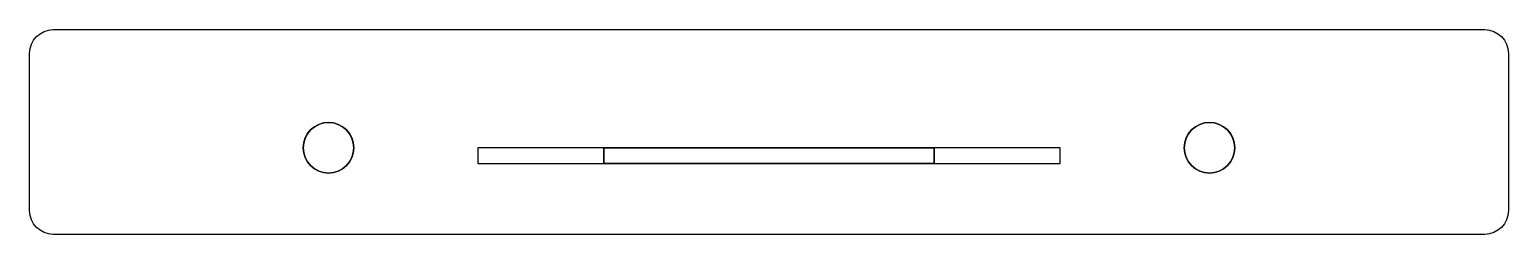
# Model space of a CAD drawing. Extents: x -50.1 to 43.9, y 27.7 to 40.7.
import ezdxf

# ---------------------------------------------------------------- set-up
doc = ezdxf.new("R2010")
doc.units = 0
doc.layers.add('DEFAULT_1', color=7, linetype='CONTINUOUS')

msp = doc.modelspace()

# ---------------------------------------------------------------- linework, layer by layer
at = {"layer": 'DEFAULT_1', "color": 250}
for points in [[(-48.637, 40.693), (42.348, 40.693), (42.651, 40.662), (42.934, 40.574), (43.19, 40.434), (43.413, 40.25), (43.597, 40.027), (43.737, 39.771), (43.825, 39.488), (43.856, 39.185), (43.856, 29.2), (43.825, 28.898), (43.737, 28.615), (43.597, 28.359), (43.413, 28.136), (43.19, 27.951), (42.934, 27.812), (42.651, 27.724), (42.348, 27.693), (-48.637, 27.693), (-48.94, 27.724), (-49.222, 27.812), (-49.478, 27.951), (-49.702, 28.136), (-49.886, 28.359), (-50.026, 28.615), (-50.114, 28.898), (-50.144, 29.2), (-50.144, 39.185), (-50.114, 39.488), (-50.026, 39.771), (-49.886, 40.027), (-49.702, 40.25), (-49.478, 40.434), (-49.222, 40.574), (-48.94, 40.662), (-48.637, 40.693)], [(-31.144, 34.798), (-30.821, 34.765), (-30.52, 34.672), (-30.247, 34.524), (-30.009, 34.328), (-29.814, 34.09), (-29.666, 33.818), (-29.572, 33.516), (-29.539, 33.193), (-29.572, 32.869), (-29.666, 32.568), (-29.814, 32.295), (-30.009, 32.058), (-30.247, 31.862), (-30.52, 31.714), (-30.821, 31.62), (-31.144, 31.588), (-31.468, 31.62), (-31.769, 31.714), (-32.042, 31.862), (-32.279, 32.058), (-32.475, 32.295), (-32.623, 32.568), (-32.717, 32.869), (-32.749, 33.193), (-32.717, 33.516), (-32.623, 33.818), (-32.475, 34.09), (-32.279, 34.328), (-32.042, 34.524), (-31.769, 34.672), (-31.468, 34.765), (-31.144, 34.798)], [(-31.144, 34.798), (-31.458, 34.767), (-31.759, 34.676), (-32.036, 34.527), (-32.279, 34.328), (-32.479, 34.084), (-32.627, 33.807), (-32.719, 33.506), (-32.749, 33.193), (-32.719, 32.88), (-32.627, 32.579), (-32.479, 32.301), (-32.279, 32.058), (-32.036, 31.858), (-31.759, 31.71), (-31.458, 31.619), (-31.144, 31.588), (-30.831, 31.619), (-30.53, 31.71), (-30.253, 31.858), (-30.009, 32.058), (-29.81, 32.301), (-29.662, 32.579), (-29.57, 32.88), (-29.539, 33.193), (-29.57, 33.506), (-29.662, 33.807), (-29.81, 34.084), (-30.009, 34.328), (-30.253, 34.527), (-30.53, 34.676), (-30.831, 34.767)], [(24.856, 34.798), (25.179, 34.765), (25.48, 34.672), (25.753, 34.524), (25.991, 34.328), (26.186, 34.09), (26.334, 33.818), (26.428, 33.516), (26.461, 33.193), (26.428, 32.869), (26.334, 32.568), (26.186, 32.295), (25.991, 32.058), (25.753, 31.862), (25.48, 31.714), (25.179, 31.62), (24.856, 31.588), (24.532, 31.62), (24.231, 31.714), (23.958, 31.862), (23.721, 32.058), (23.525, 32.295), (23.377, 32.568), (23.283, 32.869), (23.251, 33.193), (23.283, 33.516), (23.377, 33.818), (23.525, 34.09), (23.721, 34.328), (23.958, 34.524), (24.231, 34.672), (24.532, 34.765), (24.856, 34.798)], [(24.856, 34.798), (24.542, 34.767), (24.241, 34.676), (23.964, 34.527), (23.721, 34.328), (23.521, 34.084), (23.373, 33.807), (23.281, 33.506), (23.251, 33.193), (23.281, 32.88), (23.373, 32.579), (23.521, 32.301), (23.721, 32.058), (23.964, 31.858), (24.241, 31.71), (24.542, 31.619), (24.856, 31.588), (25.169, 31.619), (25.47, 31.71), (25.747, 31.858), (25.991, 32.058), (26.19, 32.301), (26.338, 32.579), (26.43, 32.88), (26.461, 33.193), (26.43, 33.506), (26.338, 33.807), (26.19, 34.084), (25.991, 34.328), (25.747, 34.527), (25.47, 34.676), (25.169, 34.767)], [(-21.644, 32.193), (15.356, 32.193), (15.356, 33.193), (-21.644, 33.193), (-21.644, 32.193)], [(-13.644, 33.193), (7.356, 33.193), (7.356, 32.193), (-13.644, 32.193), (-13.644, 33.193)], [(-13.644, 32.193), (7.356, 32.193), (7.356, 33.193), (-13.644, 33.193), (-13.644, 32.193)]]:
    msp.add_lwpolyline(points, close=True, dxfattribs=at)

doc.saveas('drawing.dxf')
